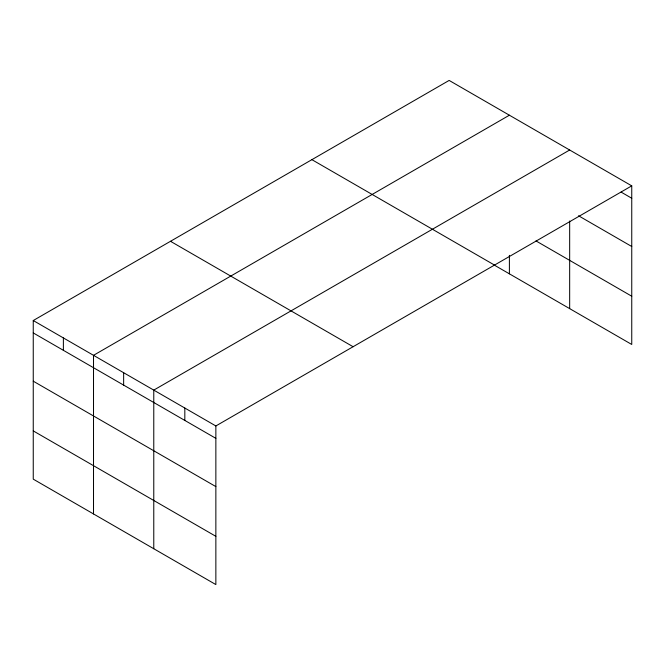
<?xml version="1.0" encoding="UTF-8"?>
<svg xmlns="http://www.w3.org/2000/svg" width="665" height="665" viewBox="0 0 665 665"><rect width="100%" height="100%" fill="white"/><g stroke="black" fill="none" stroke-linecap="round" stroke-linejoin="round"><path stroke-width="1" d="M33.25 320.53L215.859 425.957L215.859 584.577L33.25 479.149L33.25 320.53L449.141 80.423L631.75 185.851L631.75 344.47L494.336 265.135M509.398 115.211L93.516 355.326L93.516 513.945M569.664 150.007L153.773 390.114L153.773 548.733M215.859 425.957L631.75 185.851M621.11 192.094L631.75 198.245M578.533 215.768L631.75 246.499M535.99 240.921L631.75 296.216M311.893 159.658L494.511 265.086M170.489 241.295L353.107 346.723M33.25 332.924L215.859 438.351M33.25 381.178L215.859 486.605M33.25 430.895L215.859 536.323M569.664 221.004L569.664 308.627M509.398 255.352L509.398 273.83M184.82 408.036L184.82 420.43M123.64 372.716L123.64 385.11M63.383 337.928L63.383 350.322"/></g></svg>
